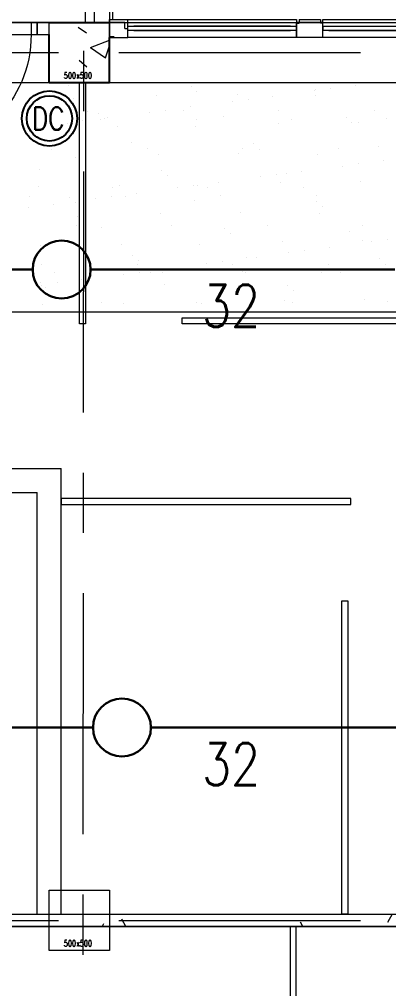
# Model space of a CAD drawing. Header units: millimetres. Extents: x -47219 to 440296, y -79832 to 7189.
# Drawn here: x 13535 to 16594, y -32591 to -24550 of the extents above; entities that cross this region are included whole.
import ezdxf
from ezdxf import colors
from ezdxf.entities.mleader import LeaderData, LeaderLine
from ezdxf.math import Vec2, Vec3

# ---------------------------------------------------------------- set-up
doc = ezdxf.new("R2010")
doc.units = ezdxf.units.MM
doc.linetypes.add('BLK_2 - 3RD STOREY  LOWER ROOF PLAN-archi clean_25 SEPT 2024$0$IDA - Grid Line', pattern=[3500, 2000, -500, 500, -500])
for name, color, linetype in [('ANNOTATION', 7, 'Continuous'), ('M-_FIRESPRK_T-', 7, 'Continuous'), ('M-FIRE----_E-', 12, 'Continuous')]:
    doc.layers.add(name, color=color, linetype=linetype)
for name, color, linetype, lineweight in [('BLK_2 - 3RD STOREY  LOWER ROOF PLAN-archi clean_25 SEPT 2024$0$1599_DB_A_BLK2_HQ_R21-3RD STOREY 230517$0$A-_DOOR----_E', 8, 'Continuous', 9), ('BLK_2 - 3RD STOREY  LOWER ROOF PLAN-archi clean_25 SEPT 2024$0$1599_DB_A_BLK2_HQ_R21-3RD STOREY 230517$0$A-_WALL----_H-1', 8, 'Continuous', 9), ('BLK_2 - 3RD STOREY  LOWER ROOF PLAN-archi clean_25 SEPT 2024$0$1599_DB_A_BLK2_HQ_R21-3RD STOREY 230517$0$A-_WALL----_H-2', 8, 'Continuous', 9), ('BLK_2 - 3RD STOREY  LOWER ROOF PLAN-archi clean_25 SEPT 2024$0$1599_DB_A_BLK2_HQ_R21-3RD STOREY 230517$0$A-_WIND----_E', 8, 'Continuous', 9), ('BLK_2 - 3RD STOREY  LOWER ROOF PLAN-archi clean_25 SEPT 2024$0$1599_DB_A_BLK2_HQ_R21-3RD STOREY 230517$0$S-_COLN----_E', 8, 'Continuous', 9), ('BLK_2 - 3RD STOREY  LOWER ROOF PLAN-archi clean_25 SEPT 2024$0$A-_FLOR----_E', 8, 'Continuous', 9), ('BLK_2 - 3RD STOREY  LOWER ROOF PLAN-archi clean_25 SEPT 2024$0$A-_WALL----_E', 8, 'Continuous', 9), ('BLK_2 - 3RD STOREY  LOWER ROOF PLAN-archi clean_25 SEPT 2024$0$A-_WALL----_E-1', 8, 'Continuous', 18), ('BLK_2 - 3RD STOREY  LOWER ROOF PLAN-archi clean_25 SEPT 2024$0$A-_WALL----_H-1', 8, 'Continuous', 9), ('BLK_2 - 3RD STOREY  LOWER ROOF PLAN-archi clean_25 SEPT 2024$0$A-_WALL----_H-2', 8, 'Continuous', 9), ('BLK_2 - 3RD STOREY  LOWER ROOF PLAN-archi clean_25 SEPT 2024$0$A-_WALLPRTN_E', 8, 'Continuous', 9), ('BLK_2 - 3RD STOREY  LOWER ROOF PLAN-archi clean_25 SEPT 2024$0$A-_WALLPRTN_E-1', 8, 'Continuous', 18), ('BLK_2 - 3RD STOREY  LOWER ROOF PLAN-archi clean_25 SEPT 2024$0$A-_WIND----_E', 8, 'Continuous', 9), ('BLK_2 - 3RD STOREY  LOWER ROOF PLAN-archi clean_25 SEPT 2024$0$S-_ANOTGRID_E-1', 8, 'BLK_2 - 3RD STOREY  LOWER ROOF PLAN-archi clean_25 SEPT 2024$0$IDA - Grid Line', 9), ('BLK_2 - 3RD STOREY  LOWER ROOF PLAN-archi clean_25 SEPT 2024$0$S-_COLN----_E', 8, 'Continuous', 9), ('BLK_2 - 3RD STOREY  LOWER ROOF PLAN-archi clean_25 SEPT 2024$0$S-_COLN----_E-1', 8, 'Continuous', 9), ('BLK_2 - 3RD STOREY  LOWER ROOF PLAN-archi clean_25 SEPT 2024$0$S-_COLN----_E-2', 8, 'Continuous', 25), ('M-_SPRKPIEX_E-', 1, 'Continuous', 30), ('NW_BEAM AND COLUMN', 134, 'Continuous', 5), ('S-_LINE----_N-', 140, 'Continuous', 18), ('S-TEXT', 140, 'Continuous', 18)]:
    doc.layers.add(name, color=color, linetype=linetype, lineweight=lineweight)
doc.styles.add('RomanS_3', font='romans__.ttf', dxfattribs={"width": 0.8, "height": 50})
doc.styles.add('Simplex', font='SIMPLEX.shx', dxfattribs={"width": 0.8, "height": 2.5})
doc.styles.get("Standard").update_dxf_attribs({"font": 'arial.ttf'})
doc.styles.add('TW_Romans', font='romans.shx', dxfattribs={"width": 0.8})
pattern_1 = [(0, (-131307.08, -42727.71), (1016, 254), [83.82, -678.18, 83.82, -678.18, -4064]), (0, (-131307.08, -42727.71), (1016, 254), [-1524, 83.82, -1440.18, 83.82, -678.18, -1778]), (0, (-131307.08, -42727.71), (1016, 254), [-3810, 83.82, -424.18, 83.82, -1186.18]), (120, (-130926.08, -42600.71), (-727.9705, 752.8818), [83.82, -678.18, 83.82, -678.18, -4064]), (120, (-130926.08, -42600.71), (-727.9705, 752.8818), [-1524, 83.82, -1440.18, 83.82, -678.18, -1778]), (120, (-130926.08, -42600.71), (-727.9705, 752.8818), [-3810, 83.82, -424.18, 83.82, -1186.18]), (240, (-130799.08, -42092.71), (-288.0295, -1006.8818), [83.82, -678.18, 83.82, -678.18, -4064]), (240, (-130799.08, -42092.71), (-288.0295, -1006.8818), [-1524, 83.82, -1440.18, 83.82, -678.18, -1778]), (240, (-130799.08, -42092.71), (-288.0295, -1006.8818), [-3810, 83.82, -424.18, 83.82, -1186.18])]
pattern_2 = [(0, (6e-10, -6e-11), (1016, 254), [83.82, -678.18, 83.82, -678.18, -4064]), (0, (6e-10, -6e-11), (1016, 254), [-1524, 83.82, -1440.18, 83.82, -678.18, -1778]), (0, (6e-10, -6e-11), (1016, 254), [-3810, 83.82, -424.18, 83.82, -1186.18]), (120, (381, 127), (-727.97045, 752.8818), [83.82, -678.18, 83.82, -678.18, -4064]), (120, (381, 127), (-727.97045, 752.8818), [-1524, 83.82, -1440.18, 83.82, -678.18, -1778]), (120, (381, 127), (-727.97045, 752.8818), [-3810, 83.82, -424.18, 83.82, -1186.18]), (240, (508, 635), (-288.02955, -1006.8818), [83.82, -678.18, 83.82, -678.18, -4064]), (240, (508, 635), (-288.02955, -1006.8818), [-1524, 83.82, -1440.18, 83.82, -678.18, -1778]), (240, (508, 635), (-288.02955, -1006.8818), [-3810, 83.82, -424.18, 83.82, -1186.18])]

# ---------------------------------------------------------------- blocks, each defined once
blk = doc.blocks.new('Extinguisher')
at = {"layer": 'M-FIRE----_E-'}
for radius in [238, 195.4]:
    blk.add_circle((0, 0), radius, dxfattribs=at)
at = {"color": 7, "style": 'TW_Romans', "width": 0.8}
blk.add_text('DC', height=195, dxfattribs=at).set_placement((-151, -98.4))
blk = doc.blocks.new('3rd Structure')
at = {"layer": 'NW_BEAM AND COLUMN', "color": 8}
for p, q in [((-14350, -28550), (-14350, -26010)), ((-14150, -26010), (-14150, -28550)), ((-20150, -28550), (-8750, -28550)), ((-14650, -28550), (-14150, -28550)), ((-14650, -29050), (-14650, -28550)), ((-14150, -28550), (-14350, -28550)), ((-14150, -28550), (-14150, -29050)), ((-8750, -29050), (-20150, -29050)), ((-8750, -29050), (-20150, -29050)), ((-14150, -29050), (-14650, -29050)), ((-20150, -30950), (-8750, -30950)), ((-14650, -35750), (-14150, -35750)), ((-14650, -36250), (-14650, -35750)), ((-14150, -35750), (-14150, -36250)), ((-14150, -36250), (-14650, -36250))]:
    blk.add_line(p, q, dxfattribs=at)
at = {"layer": 'NW_BEAM AND COLUMN', "color": 8, "linetype": 'Continuous'}
for p, q in [((-14491.1, -29072.7), (-14491.1, -29072.7)), ((-13474.7, -29081.5), (-13474.7, -29081.5)), ((-12443.4, -29103.9), (-12443.4, -29103.9)), ((-12319.4, -29097.9), (-12319.4, -29097.9)), ((-12112.9, -29070.8), (-12112.9, -29070.8)), ((-14445.1, -29184.6), (-14445.1, -29184.6)), ((-13759.1, -29159.9), (-13759.1, -29159.9)), ((-13427.9, -29124.4), (-13427.9, -29124.4)), ((-13094.2, -29151.4), (-13094.2, -29151.4)), ((-13003.1, -29187.9), (-13003.1, -29187.9)), ((-12796.6, -29160.8), (-12796.6, -29160.8)), ((-12451.6, -29115.3), (-12451.6, -29115.3)), ((-12444.5, -29154.6), (-12444.5, -29154.6)), ((-13480.3, -29250.8), (-13480.3, -29250.8)), ((-13135.3, -29205.4), (-13135.3, -29205.4)), ((-14331.9, -29286.2), (-14331.9, -29286.2)), ((-14238.3, -29304.4), (-14238.3, -29304.4)), ((-14191.5, -29347.3), (-14191.5, -29347.3)), ((-14164, -29340.8), (-14164, -29340.8)), ((-13819, -29295.4), (-13819, -29295.4)), ((-13686.8, -29278), (-13686.8, -29278)), ((-13541, -29284.7), (-13541, -29284.7)), ((-13207, -29326.8), (-13207, -29326.8)), ((-12750, -29283.3), (-12750, -29283.3)), ((-12190.6, -29335.6), (-12190.6, -29335.6)), ((-11959, -29281.9), (-11959, -29281.9)), ((-11851.9, -29350.1), (-11851.9, -29350.1)), ((-14847.7, -29430.8), (-14847.7, -29430.8)), ((-14751.4, -29419.7), (-14751.4, -29419.7)), ((-14502.7, -29385.4), (-14502.7, -29385.4)), ((-14370.5, -29368), (-14370.5, -29368)), ((-14224.8, -29354.4), (-14224.8, -29354.4)), ((-14086.5, -29411.2), (-14086.5, -29411.2)), ((-13436.8, -29414.3), (-13436.8, -29414.3)), ((-13433.8, -29353), (-13433.8, -29353)), ((-12750.8, -29389.6), (-12750.8, -29389.6)), ((-12642.8, -29351.5), (-12642.8, -29351.5)), ((-12143.8, -29378.5), (-12143.8, -29378.5)), ((-12085.9, -29381.1), (-12085.9, -29381.1)), ((-13970.5, -29549.8), (-13970.5, -29549.8)), ((-12954.1, -29558.5), (-12954.1, -29558.5)), ((-11922.8, -29581), (-11922.8, -29581)), ((-14630.2, -29601.5), (-14630.2, -29601.5)), ((-13839.2, -29600.1), (-13839.2, -29600.1)), ((-13743.1, -29649.3), (-13743.1, -29649.3)), ((-13078.2, -29640.9), (-13078.2, -29640.9)), ((-13048.2, -29598.6), (-13048.2, -29598.6)), ((-12907.3, -29601.4), (-12907.3, -29601.4)), ((-12428.5, -29644), (-12428.5, -29644)), ((-12257.2, -29597.2), (-12257.2, -29597.2)), ((-14429.1, -29674.1), (-14429.1, -29674.1)), ((-12217.4, -29742.2), (-12217.4, -29742.2)), ((-12085.2, -29724.7), (-12085.2, -29724.7)), ((-11878.7, -29697.6), (-11878.7, -29697.6)), ((-14734.1, -29772.7), (-14734.1, -29772.7)), ((-13717.7, -29781.4), (-13717.7, -29781.4)), ((-13670.9, -29824.3), (-13670.9, -29824.3)), ((-12901.1, -29832.2), (-12901.1, -29832.2)), ((-12768.9, -29814.8), (-12768.9, -29814.8)), ((-12686.3, -29803.9), (-12686.3, -29803.9)), ((-12562.4, -29787.6), (-12562.4, -29787.6)), ((-14735.4, -29909.1), (-14735.4, -29909.1)), ((-14070.5, -29900.6), (-14070.5, -29900.6)), ((-13452.6, -29904.8), (-13452.6, -29904.8)), ((-13420.8, -29903.7), (-13420.8, -29903.7)), ((-13246.1, -29877.6), (-13246.1, -29877.6)), ((-12734.8, -29879), (-12734.8, -29879)), ((-12069.9, -29870.5), (-12069.9, -29870.5)), ((-14810.7, -29991.9), (-14810.7, -29991.9)), ((-14126.8, -29922.2), (-14126.8, -29922.2)), ((-14019.7, -29990.4), (-14019.7, -29990.4)), ((-13929.8, -29967.6), (-13929.8, -29967.6)), ((-13584.8, -29922.2), (-13584.8, -29922.2)), ((-13335.8, -29920.8), (-13335.8, -29920.8)), ((-13228.7, -29989), (-13228.7, -29989)), ((-12544.8, -29919.3), (-12544.8, -29919.3)), ((-12437.7, -29987.6), (-12437.7, -29987.6)), ((-14613.5, -30057.6), (-14613.5, -30057.6)), ((-14481.3, -30004.4), (-14481.3, -30004.4)), ((-14434.4, -30047.3), (-14434.4, -30047.3)), ((-14268.5, -30012.2), (-14268.5, -30012.2)), ((-14136.3, -29994.8), (-14136.3, -29994.8)), ((-13449.9, -30026.8), (-13449.9, -30026.8)), ((-12433.5, -30035.6), (-12433.5, -30035.6)), ((-14820, -30084.8), (-14820, -30084.8)), ((-13727.1, -30138.8), (-13727.1, -30138.8)), ((-13062.2, -30130.3), (-13062.2, -30130.3)), ((-12412.5, -30133.4), (-12412.5, -30133.4)), ((-12386.7, -30078.5), (-12386.7, -30078.5)), ((-14413.1, -30163.5), (-14413.1, -30163.5)), ((-12843.1, -30234.7), (-12843.1, -30234.7)), ((-12052.1, -30233.2), (-12052.1, -30233.2)), ((-14425.1, -30237.5), (-14425.1, -30237.5)), ((-14213.5, -30249.8), (-14213.5, -30249.8)), ((-13634.1, -30236.1), (-13634.1, -30236.1)), ((-13197.1, -30258.5), (-13197.1, -30258.5)), ((-13150.3, -30301.4), (-13150.3, -30301.4)), ((-12165.7, -30280.9), (-12165.7, -30280.9)), ((-14054.5, -30390), (-14054.5, -30390)), ((-13404.8, -30393.1), (-13404.8, -30393.1)), ((-12718.8, -30368.4), (-12718.8, -30368.4)), ((-12053.9, -30359.9), (-12053.9, -30359.9)), ((-11983.2, -30369), (-11983.2, -30369)), ((-11851, -30351.6), (-11851, -30351.6)), ((-14719.4, -30398.5), (-14719.4, -30398.5)), ((-12666.9, -30459), (-12666.9, -30459)), ((-12534.7, -30441.6), (-12534.7, -30441.6)), ((-12328.2, -30414.4), (-12328.2, -30414.4)), ((-13960.6, -30481.4), (-13960.6, -30481.4)), ((-13913.8, -30524.3), (-13913.8, -30524.3)), ((-13350.6, -30549), (-13350.6, -30549)), ((-13218.4, -30531.6), (-13218.4, -30531.6)), ((-13130.7, -30556.8), (-13130.7, -30556.8)), ((-13011.9, -30504.4), (-13011.9, -30504.4)), ((-12929.3, -30503.9), (-12929.3, -30503.9)), ((-12339.7, -30555.4), (-12339.7, -30555.4)), ((-11912.9, -30512.6), (-11912.9, -30512.6)), ((-11866.1, -30555.5), (-11866.1, -30555.5)), ((-14712.7, -30559.7), (-14712.7, -30559.7)), ((-14605.5, -30627.9), (-14605.5, -30627.9)), ((-13921.7, -30558.2), (-13921.7, -30558.2)), ((-13902.1, -30621.6), (-13902.1, -30621.6)), ((-13814.6, -30626.5), (-13814.6, -30626.5)), ((-13711.1, -30628.2), (-13711.1, -30628.2)), ((-13695.6, -30594.4), (-13695.6, -30594.4)), ((-13046.2, -30619.7), (-13046.2, -30619.7)), ((-13023.6, -30625), (-13023.6, -30625)), ((-12396.5, -30622.8), (-12396.5, -30622.8)), ((-12232.6, -30623.6), (-12232.6, -30623.6)), ((-14724.2, -30704.3), (-14724.2, -30704.3)), ((-14585.8, -30711.6), (-14585.8, -30711.6)), ((-14397.1, -30652.9), (-14397.1, -30652.9)), ((-14379.3, -30684.4), (-14379.3, -30684.4)), ((-14034.3, -30639), (-14034.3, -30639)), ((-14718.1, -30729), (-14718.1, -30729)), ((-14677.4, -30747.2), (-14677.4, -30747.2)), ((-13692.9, -30726.8), (-13692.9, -30726.8)), ((-12676.5, -30735.5), (-12676.5, -30735.5)), ((-12629.7, -30778.4), (-12629.7, -30778.4)), ((-14220, -30873.6), (-14220, -30873.6)), ((-13429, -30872.1), (-13429, -30872.1)), ((-12702.8, -30857.8), (-12702.8, -30857.8)), ((-12638, -30870.7), (-12638, -30870.7)), ((-12037.9, -30849.4), (-12037.9, -30849.4)), ((-11847, -30869.3), (-11847, -30869.3)), ((-14703.4, -30887.9), (-14703.4, -30887.9)), ((-14456.4, -30949.7), (-14456.4, -30949.7)), ((-14038.5, -30879.4), (-14038.5, -30879.4)), ((-13388.8, -30882.6), (-13388.8, -30882.6))]:
    blk.add_line(p, q, dxfattribs=at)
at = {"layer": 'S-TEXT', "color": 8, "char_height": 50, "width": 313.287, "attachment_point": 1, "line_spacing_factor": 0.983083, "style": 'RomanS_3'}
for insert in [(-14530, -28965.6), (-14530, -36165.6)]:
    blk.add_mtext('500x500', dxfattribs=dict(at, insert=insert))
blk = doc.blocks.new('fire0101')
at = {"color": 0, "linetype": 'Continuous'}
blk.add_circle((0, 0), 100, dxfattribs=at)
blk = doc.blocks.new('BLK_2 - 3RD STOREY  LOWER ROOF PLAN-archi clean_25 SEPT 2024$0$1599_DB_A_BLK2_HQ_R21-3RD STOREY 230517$0$IDA - F - Single - Swing - 1100L X 2200H - B2-TD01-3240952-LINKVIEW_BLK2_3RD STOREY')
at = {"layer": 'BLK_2 - 3RD STOREY  LOWER ROOF PLAN-archi clean_25 SEPT 2024$0$1599_DB_A_BLK2_HQ_R21-3RD STOREY 230517$0$A-_DOOR----_E'}
for p, q in [((-550, 50), (-500, 50)), ((-500, 50), (-500, -50)), ((500, 50), (550, 50)), ((500, -50), (500, 50)), ((-500, -50), (-550, -50)), ((450, -50), (500, -50)), ((450, -1050), (450, -50)), ((500, -50), (500, -1050)), ((550, -50), (500, -50)), ((500, -1050), (450, -1050))]:
    blk.add_line(p, q, dxfattribs=at)
blk.add_arc((500, -50), 1000, 180, 270, dxfattribs=at)
blk = doc.blocks.new('BLK_2 - 3RD STOREY  LOWER ROOF PLAN-archi clean_25 SEPT 2024$0$1599_DB_A_BLK2_HQ_R21-3RD STOREY 230517$0$IDA - Casement w Top Hung - 2 Panels - 1400L X 1500H - B2-AW02-3436901-LINKVIEW_BLK2_3RD STOREY')
at = {"layer": 'BLK_2 - 3RD STOREY  LOWER ROOF PLAN-archi clean_25 SEPT 2024$0$1599_DB_A_BLK2_HQ_R21-3RD STOREY 230517$0$A-_WIND----_E'}
for p, q in [((-700, 17.5), (700, 17.5)), ((-700, 17.5), (-700, -17.5)), ((700, 17.5), (700, -17.5)), ((700, -17.5), (-700, -17.5))]:
    blk.add_line(p, q, dxfattribs=at)
blk = doc.blocks.new('BLK_2 - 3RD STOREY  LOWER ROOF PLAN-archi clean_25 SEPT 2024$0$1599_DB_A_BLK2_HQ_R21-3RD STOREY 230517$0$IDA - Casement w Top Hung - 2 Panels - 1400L X 1500H - B2-AW02-3436902-LINKVIEW_BLK2_3RD STOREY')
at = {"layer": 'BLK_2 - 3RD STOREY  LOWER ROOF PLAN-archi clean_25 SEPT 2024$0$1599_DB_A_BLK2_HQ_R21-3RD STOREY 230517$0$A-_WIND----_E'}
for p, q in [((-700, 17.5), (700, 17.5)), ((-700, 17.5), (-700, -17.5)), ((700, 17.5), (700, -17.5)), ((700, -17.5), (-700, -17.5))]:
    blk.add_line(p, q, dxfattribs=at)
blk = doc.blocks.new('BLK_2 - 3RD STOREY  LOWER ROOF PLAN-archi clean_25 SEPT 2024$0$IDA - Casement w Top Hung - 2 Panels - 1400L X 1500H - B2-AW02-3436902-BLK 2 3RD STOREY PLAN')
at = {"layer": 'BLK_2 - 3RD STOREY  LOWER ROOF PLAN-archi clean_25 SEPT 2024$0$A-_WIND----_E'}
for p, q in [((-700, 17.5), (700, 17.5)), ((-700, 17.5), (-700, -17.5)), ((-615, 17.5), (-650, 17.5)), ((-650, 17.5), (-25, 17.5)), ((-650, 17.5), (650, 17.5)), ((650, 17.5), (-650, 17.5)), ((-35, 17.5), (-615, 17.5)), ((-615, 17.5), (-60, 17.5)), ((0, 17.5), (-35, 17.5)), ((-24.9, 17.5), (25, 17.5)), ((35, 17.5), (0, 17.5)), ((25, 17.5), (650, 17.5)), ((615, 17.5), (35, 17.5)), ((60, 17.5), (615, 17.5)), ((650, 17.5), (615, 17.5)), ((700, 17.5), (700, -17.5)), ((700, -17.5), (-700, -17.5)), ((-650, -17.5), (-615, -17.5)), ((-25, -17.5), (-650, -17.5)), ((650, -17.5), (-650, -17.5)), ((650, -17.5), (-650, -17.5)), ((-615, -17.5), (-35, -17.5)), ((-60, -17.5), (-615, -17.5)), ((-35, -17.5), (0, -17.5)), ((-24.9, -17.5), (25, -17.5)), ((0, -17.5), (35, -17.5)), ((650, -17.5), (25, -17.5)), ((35, -17.5), (615, -17.5)), ((615, -17.5), (60, -17.5)), ((615, -17.5), (650, -17.5))]:
    blk.add_line(p, q, dxfattribs=at)
blk = doc.blocks.new('BLK_2 - 3RD STOREY  LOWER ROOF PLAN-archi clean_25 SEPT 2024$0$IDA - Casement w Top Hung - 2 Panels - 1400L X 1500H - B2-AW02-3436901-BLK 2 3RD STOREY PLAN')
at = {"layer": 'BLK_2 - 3RD STOREY  LOWER ROOF PLAN-archi clean_25 SEPT 2024$0$A-_WIND----_E'}
for p, q in [((-700, 17.5), (700, 17.5)), ((-700, 17.5), (-700, -17.5)), ((-650, 17.5), (-615, 17.5)), ((-650, 17.5), (-25, 17.5)), ((-650, 17.5), (650, 17.5)), ((-650, 17.5), (650, 17.5)), ((-615, 17.5), (-35, 17.5)), ((-615, 17.5), (-60, 17.5)), ((-35, 17.5), (0, 17.5)), ((25, 17.5), (-24.9, 17.5)), ((0, 17.5), (35, 17.5)), ((25, 17.5), (650, 17.5)), ((35, 17.5), (615, 17.5)), ((60, 17.5), (615, 17.5)), ((615, 17.5), (650, 17.5)), ((700, 17.5), (700, -17.5)), ((700, -17.5), (-700, -17.5)), ((-615, -17.5), (-650, -17.5)), ((-25, -17.5), (-650, -17.5)), ((650, -17.5), (-650, -17.5)), ((-650, -17.5), (650, -17.5)), ((-35, -17.5), (-615, -17.5)), ((-60, -17.5), (-615, -17.5)), ((0, -17.5), (-35, -17.5)), ((25, -17.5), (-24.9, -17.5)), ((35, -17.5), (0, -17.5)), ((650, -17.5), (25, -17.5)), ((615, -17.5), (35, -17.5)), ((615, -17.5), (60, -17.5)), ((650, -17.5), (615, -17.5))]:
    blk.add_line(p, q, dxfattribs=at)
blk = doc.blocks.new('BLK_2 - 3RD STOREY  LOWER ROOF PLAN-archi clean_25 SEPT 2024$0$sdfsdf')
at = {"layer": 'BLK_2 - 3RD STOREY  LOWER ROOF PLAN-archi clean_25 SEPT 2024$0$1599_DB_A_BLK2_HQ_R21-3RD STOREY 230517$0$S-_COLN----_E'}
h = blk.add_hatch(dxfattribs=at)
h.set_pattern_fill('FP_1', color=256, style=0, pattern_type=2)
h.set_pattern_definition([(50, (-131307.1, -42727.7), (1821.84, -159.39), [190.5, -2095.5]), (355, (-131307, -42727.7), (-352.43, 1910.57), [152.4, -1676.4]), (100.451, (-131155.3, -42741), (1469.43, 1751.17), [161.9, -1780.9]), (46.184, (-131307, -42219.7), (2710.79, -420.43), [285.75, -3143.25]), (96.636, (-131081.2, -42254.7), (2374.03, 2474.28), [242.85, -2671.35]), (351.184, (-131307, -42219.7), (2374.05, 2474.25), [228.6, -2514.6]), (21, (-131053.1, -42346.7), (1516.14, -1022.65), [190.5, -2095.5]), (326, (-131053, -42346.7), (618.02, 1841.88), [152.4, -1676.4]), (71.451, (-130926.7, -42432), (2134.17, 819.21), [161.9, -1780.9]), (37.5, (-131307.1, -42727.7), (30.886, 845.55), [83.82, -1572.26, 83.82, -1617.98, -1682.75]), (37.5, (-131307.1, -42727.7), (30.886, 845.55), [-3357.88, 83.82, -1598.93]), (7.5, (-131307.1, -42727.7), (668.197, 1001.806), [83.82, -886.46, 83.82, -1534.16, -641.35]), (7.5, (-131307.1, -42727.7), (668.197, 1001.806), [-2588.26, 83.82, -557.53]), (327.5, (-131873.5, -42727.7), (1355.91, -57.29), [83.82, -551.18, 83.82, -1897.38, -2628.9]), (327.5, (-131873.5, -42727.7), (1355.91, -57.29), [-2616.2, 83.82, -2545.08]), (317.5, (-132127.5, -42727.7), (1481.293, 254.266), [83.82, -741.68, 83.82, -1231.9, -1866.9]), (317.5, (-132127.5, -42727.7), (1481.293, 254.266), [-2141.22, 83.82, -1783.08])])
h.paths.add_polyline_path([(-117536.4, -67802.4), (-117036.4, -67802.4), (-117036.4, -67302.4), (-117536.4, -67302.4), (-117536.4, -67413.5)], flags=0)
h = blk.add_hatch(dxfattribs=at)
h.set_pattern_fill('FP_2', color=256, style=0, pattern_type=2)
h.set_pattern_definition([(0, (-131307.08, -42727.71), (1016, 254), [83.82, -678.18, 83.82, -678.18, -4064]), (0, (-131307.08, -42727.71), (1016, 254), [-1524, 83.82, -1440.18, 83.82, -678.18, -1778]), (0, (-131307.08, -42727.71), (1016, 254), [-3810, 83.82, -424.18, 83.82, -1186.18]), (120, (-130926.08, -42600.71), (-727.9705, 752.8818), [83.82, -678.18, 83.82, -678.18, -4064]), (120, (-130926.08, -42600.71), (-727.9705, 752.8818), [-1524, 83.82, -1440.18, 83.82, -678.18, -1778]), (120, (-130926.08, -42600.71), (-727.9705, 752.8818), [-3810, 83.82, -424.18, 83.82, -1186.18]), (240, (-130799.08, -42092.71), (-288.0295, -1006.8818), [83.82, -678.18, 83.82, -678.18, -4064]), (240, (-130799.08, -42092.71), (-288.0295, -1006.8818), [-1524, 83.82, -1440.18, 83.82, -678.18, -1778]), (240, (-130799.08, -42092.71), (-288.0295, -1006.8818), [-3810, 83.82, -424.18, 83.82, -1186.18])])
h.paths.add_polyline_path([(-115486.4, -67427.4), (-115269.7, -67427.4), (-115269.7, -67307.4), (-115289.7, -67307.4), (-115289.7, -67302.4), (-115466.4, -67302.4), (-115466.4, -67307.4), (-115486.4, -67307.4), (-115486.4, -67413.5)], flags=0)
h = blk.add_hatch(dxfattribs=at)
h.set_pattern_fill('FP_2', color=256, style=0, pattern_type=2)
h.set_pattern_definition([(0, (-131307.08, -35477.71), (1016, 254), [83.82, -678.18, 83.82, -678.18, -4064]), (0, (-131307.08, -35477.71), (1016, 254), [-1524, 83.82, -1440.18, 83.82, -678.18, -1778]), (0, (-131307.08, -35477.71), (1016, 254), [-3810, 83.82, -424.18, 83.82, -1186.18]), (120, (-130926.08, -35350.71), (-727.9705, 752.8818), [83.82, -678.18, 83.82, -678.18, -4064]), (120, (-130926.08, -35350.71), (-727.9705, 752.8818), [-1524, 83.82, -1440.18, 83.82, -678.18, -1778]), (120, (-130926.08, -35350.71), (-727.9705, 752.8818), [-3810, 83.82, -424.18, 83.82, -1186.18]), (240, (-130799.08, -34842.71), (-288.0295, -1006.8818), [83.82, -678.18, 83.82, -678.18, -4064]), (240, (-130799.08, -34842.71), (-288.0295, -1006.8818), [-1524, 83.82, -1440.18, 83.82, -678.18, -1778]), (240, (-130799.08, -34842.71), (-288.0295, -1006.8818), [-3810, 83.82, -424.18, 83.82, -1186.18])])
h.paths.add_polyline_path([(-124236.4, -74802.4), (-110636.4, -74802.4), (-110636.4, -74702.4), (-124236.4, -74702.4)], flags=0)
at = {"layer": 'BLK_2 - 3RD STOREY  LOWER ROOF PLAN-archi clean_25 SEPT 2024$0$A-_WALL----_H-1'}
h = blk.add_hatch(dxfattribs=at)
h.set_pattern_fill('FP_2', color=256, style=0, pattern_type=2)
h.set_pattern_definition(pattern_2)
h.paths.add_polyline_path([(-112036.4, -67427.4), (-112036.4, -67307.4), (-112056.4, -67307.4), (-112056.4, -67302.4), (-112233, -67302.4), (-112233, -67307.4), (-112253, -67307.4), (-112253, -67427.4)])
h.paths.add_polyline_path([(-113653, -67427.4), (-113653, -67307.4), (-113673, -67307.4), (-113673, -67302.4), (-113849.7, -67302.4), (-113849.7, -67307.4), (-113869.7, -67307.4), (-113869.7, -67427.4)])
h.paths.add_polyline_path([(-115269.7, -67427.4), (-115269.7, -67307.4), (-115289.7, -67307.4), (-115289.7, -67302.4), (-115466.4, -67302.4), (-115466.4, -67307.4), (-115486.4, -67307.4), (-115486.4, -67427.4)])
h.paths.add_polyline_path([(-116886.4, -67427.4), (-116886.4, -67352.4), (-116911.4, -67352.4), (-116911.4, -67302.4), (-117036.4, -67302.4), (-117036.4, -67427.4)])
at = {"layer": 'BLK_2 - 3RD STOREY  LOWER ROOF PLAN-archi clean_25 SEPT 2024$0$A-_WALL----_H-2'}
h = blk.add_hatch(dxfattribs=at)
h.set_pattern_fill('FP_2', color=256, style=0, pattern_type=2)
h.set_pattern_definition(pattern_2)
h.paths.add_polyline_path([(-117536.4, -67402.4), (-117536.4, -67302.4), (-124236.4, -67302.4), (-124236.4, -67402.4), (-118416.3, -67402.4)])
at = {"layer": 'BLK_2 - 3RD STOREY  LOWER ROOF PLAN-archi clean_25 SEPT 2024$0$S-_COLN----_E-1'}
h = blk.add_hatch(dxfattribs=at)
h.set_pattern_fill('FP_1', color=256, style=0, pattern_type=2)
h.set_pattern_definition([(50, (6e-10, -6e-11), (1821.841, -159.39), [190.5, -2095.5]), (355, (6e-10, -6e-11), (-352.428, 1910.567), [152.4, -1676.4]), (100.451, (151.8, -13.3), (1469.426, 1751.166), [161.9, -1780.9]), (46.184, (6e-10, 508), (2710.79, -420.428), [285.75, -3143.25]), (96.636, (226, 473), (2374.026, 2474.276), [242.85, -2671.35]), (351.184, (6e-10, 508), (2374.05, 2474.25), [228.6, -2514.6]), (21, (254, 381), (1516.143, -1022.652), [190.5, -2095.5]), (326, (254, 381), (618.02, 1841.88), [152.4, -1676.4]), (71.451, (380.3, 295.8), (2134.171, 819.212), [161.9, -1780.9]), (37.5, (6e-10, -6e-11), (30.886, 845.5504), [83.82, -1572.26, 83.82, -1617.98, -1682.75]), (37.5, (6e-10, -6e-11), (30.886, 845.5504), [-3357.88, 83.82, -1598.93]), (7.5, (6e-10, -6e-11), (668.1966, 1001.806), [83.82, -886.46, 83.82, -1534.16, -641.35]), (7.5, (6e-10, -6e-11), (668.1966, 1001.806), [-2588.26, 83.82, -557.53]), (327.5, (-566.4, -6e-11), (1355.9093, -57.2896), [83.82, -551.18, 83.82, -1897.38, -2628.9]), (327.5, (-566.4, -6e-11), (1355.9093, -57.2896), [-2616.2, 83.82, -2545.08]), (317.5, (-820.4, -6e-11), (1481.293, 254.266), [83.82, -741.68, 83.82, -1231.9, -1866.9]), (317.5, (-820.4, -6e-11), (1481.293, 254.266), [-2141.22, 83.82, -1783.08])])
h.paths.add_polyline_path([(-117536.4, -67802.4), (-117036.4, -67802.4), (-117036.4, -67302.4), (-117536.4, -67302.4), (-117536.4, -67402.4)])
at = {"layer": 'BLK_2 - 3RD STOREY  LOWER ROOF PLAN-archi clean_25 SEPT 2024$0$1599_DB_A_BLK2_HQ_R21-3RD STOREY 230517$0$S-_COLN----_E'}
for p, q in [((-117536.4, -67302.4), (-117636.4, -67302.4)), ((-117536.4, -67402.4), (-117536.4, -67302.4)), ((-117536.4, -67302.4), (-117036.4, -67302.4)), ((-117536.4, -67402.4), (-117536.4, -67302.4)), ((-117036.4, -67277.4), (-116886.4, -67277.4)), ((-117036.4, -67302.4), (-117036.4, -67277.4)), ((-117036.4, -67302.4), (-117036.4, -67427.4)), ((-116911.4, -67302.4), (-117036.4, -67302.4)), ((-117036.4, -67427.4), (-117036.4, -67302.4)), ((-116911.4, -67352.4), (-116911.4, -67302.4)), ((-116886.4, -67277.4), (-115486.4, -67277.4)), ((-116886.4, -67334.6), (-116886.4, -67277.4)), ((-115486.4, -67277.4), (-115486.4, -67307.4)), ((-115466.4, -67302.4), (-115486.4, -67302.4)), ((-115466.4, -67277.4), (-115466.4, -67307.4)), ((-115466.4, -67277.4), (-115289.7, -67277.4)), ((-115289.7, -67302.4), (-115466.4, -67302.4)), ((-115289.7, -67277.4), (-115289.7, -67307.4)), ((-115269.7, -67302.4), (-115289.7, -67302.4)), ((-115269.7, -67277.4), (-113869.7, -67277.4)), ((-115269.7, -67307.4), (-115269.7, -67277.4)), ((-116911.4, -67352.4), (-116886.4, -67352.4)), ((-116886.4, -67427.4), (-116886.4, -67369.6)), ((-115486.4, -67307.4), (-115466.4, -67307.4)), ((-115486.4, -67334.6), (-115486.4, -67307.4)), ((-115486.4, -67427.4), (-115486.4, -67369.6)), ((-115269.7, -67307.4), (-115289.7, -67307.4)), ((-115269.7, -67334.6), (-115269.7, -67307.4)), ((-115269.7, -67427.4), (-115269.7, -67369.6)), ((-117636.4, -67402.4), (-117536.4, -67402.4)), ((-117536.4, -67802.4), (-117536.4, -67402.4)), ((-117036.4, -67427.4), (-116886.4, -67427.4)), ((-117036.4, -67802.4), (-117036.4, -67427.4)), ((-115486.4, -67427.4), (-116886.4, -67427.4)), ((-115269.7, -67427.4), (-115486.4, -67427.4)), ((-113869.7, -67427.4), (-115269.7, -67427.4)), ((-117036.4, -67802.4), (-117536.4, -67802.4)), ((-121236.4, -71002.4), (-117436.4, -71002.4)), ((-117436.4, -74702.4), (-117436.4, -71002.4)), ((-121036.4, -71202.4), (-117636.4, -71202.4)), ((-117636.4, -74702.4), (-117636.4, -71202.4)), ((-124236.4, -74702.4), (-110636.4, -74702.4)), ((-124236.4, -74702.4), (-110636.4, -74702.4))]:
    blk.add_line(p, q, dxfattribs=at)
for points in [[(-117636.4, -67402.4), (-117636.4, -67302.4), (-117636.4, -67402.4), (-117636.4, -67302.4), (-117636.4, -67402.4), (-117636.4, -67302.4)], [(-110636.4, -74802.4), (-124236.4, -74802.4), (-110636.4, -74802.4), (-124236.4, -74802.4), (-110636.4, -74802.4), (-124236.4, -74802.4)]]:
    blk.add_lwpolyline(points, dxfattribs=at)
for points in [[(-117236.4, -67802.4), (-117236.4, -69802.4), (-117286.4, -69802.4), (-117286.4, -67802.4), (-117236.4, -67802.4), (-117236.4, -69802.4), (-117286.4, -69802.4), (-117286.4, -67802.4), (-117236.4, -67802.4), (-117236.4, -69802.4), (-117286.4, -69802.4), (-117286.4, -67802.4)], [(-113836.4, -69802.4), (-116436.4, -69802.4), (-116436.4, -69752.4), (-113836.4, -69752.4)], [(-117436.4, -71302.4), (-115036.4, -71302.4), (-115036.4, -71252.4), (-117436.4, -71252.4), (-117436.4, -71302.4), (-115036.4, -71302.4), (-115036.4, -71252.4), (-117436.4, -71252.4), (-117436.4, -71302.4), (-115036.4, -71302.4), (-115036.4, -71252.4), (-117436.4, -71252.4)], [(-115111.4, -74702.4), (-115111.4, -72102.4), (-115061.4, -72102.4), (-115061.4, -74702.4), (-115111.4, -74702.4), (-115111.4, -72102.4), (-115061.4, -72102.4), (-115061.4, -74702.4), (-115111.4, -74702.4), (-115111.4, -72102.4), (-115061.4, -72102.4), (-115061.4, -74702.4)], [(-115541.1, -77177.6), (-115491.1, -77177.6), (-115491.1, -74802.4), (-115541.1, -74802.4), (-115541.1, -77127.4), (-115541.1, -77127.4), (-115541.1, -77177.6), (-115491.1, -77177.6), (-115491.1, -74802.4), (-115541.1, -74802.4), (-115541.1, -77127.4), (-115541.1, -77127.4), (-115541.1, -77177.6), (-115491.1, -77177.6), (-115491.1, -74802.4), (-115541.1, -74802.4), (-115541.1, -77127.4), (-115541.1, -77127.4)]]:
    blk.add_lwpolyline(points, close=True, dxfattribs=at)
at = {"layer": 'BLK_2 - 3RD STOREY  LOWER ROOF PLAN-archi clean_25 SEPT 2024$0$A-_FLOR----_E'}
for p, q in [((-117036.4, -67302.4), (-117036.4, -67277.4)), ((-117036.4, -67302.4), (-117036.4, -67277.4)), ((-116911.4, -67302.4), (-117036.4, -67302.4)), ((-115466.4, -67302.4), (-115486.4, -67302.4)), ((-115289.7, -67302.4), (-115466.4, -67302.4)), ((-115269.7, -67302.4), (-115289.7, -67302.4))]:
    blk.add_line(p, q, dxfattribs=at)
at = {"layer": 'BLK_2 - 3RD STOREY  LOWER ROOF PLAN-archi clean_25 SEPT 2024$0$A-_WALL----_E'}
for p, q in [((-117036.4, -67302.4), (-117161.4, -67302.4)), ((-117036.4, -67302.4), (-117036.4, -67277.4)), ((-117036.4, -67277.4), (-117011.4, -67277.4)), ((-116911.4, -67302.4), (-117036.4, -67302.4)), ((-117036.4, -67302.4), (-117036.4, -67352.4)), ((-116911.4, -67352.4), (-116911.4, -67302.4)), ((-116886.4, -67427.4), (-116886.4, -67277.4)), ((-116886.4, -67277.4), (-115486.4, -67277.4)), ((-115486.4, -67277.4), (-115486.4, -67307.4)), ((-115289.7, -67302.4), (-115466.4, -67302.4)), ((-115269.7, -67307.4), (-115269.7, -67277.4)), ((-115269.7, -67277.4), (-113869.7, -67277.4)), ((-117036.4, -67352.4), (-117036.4, -67427.4)), ((-116911.4, -67352.4), (-116886.4, -67352.4)), ((-115486.4, -67307.4), (-115486.4, -67427.4)), ((-115269.7, -67427.4), (-115269.7, -67307.4)), ((-115486.4, -67427.4), (-116886.4, -67427.4)), ((-113869.7, -67427.4), (-115269.7, -67427.4))]:
    blk.add_line(p, q, dxfattribs=at)
at = {"layer": 'BLK_2 - 3RD STOREY  LOWER ROOF PLAN-archi clean_25 SEPT 2024$0$A-_WALL----_E-1'}
for p, q in [((-117036.4, -67302.4), (-117036.4, -67277.4)), ((-117036.4, -67277.4), (-116886.4, -67277.4)), ((-116886.4, -67427.4), (-116886.4, -67277.4)), ((-115466.4, -67277.4), (-115289.7, -67277.4)), ((-115466.4, -67277.4), (-115466.4, -67307.4)), ((-115289.7, -67277.4), (-115289.7, -67307.4)), ((-115486.4, -67427.4), (-115486.4, -67307.4)), ((-115486.4, -67307.4), (-115466.4, -67307.4)), ((-115269.7, -67307.4), (-115289.7, -67307.4)), ((-115269.7, -67427.4), (-115269.7, -67307.4)), ((-117036.4, -67427.4), (-116886.4, -67427.4)), ((-115269.7, -67427.4), (-115486.4, -67427.4))]:
    blk.add_line(p, q, dxfattribs=at)
at = {"layer": 'BLK_2 - 3RD STOREY  LOWER ROOF PLAN-archi clean_25 SEPT 2024$0$A-_WALLPRTN_E'}
blk.add_line((-117536.4, -67402.4), (-117536.4, -67302.4), dxfattribs=at)
at = {"layer": 'BLK_2 - 3RD STOREY  LOWER ROOF PLAN-archi clean_25 SEPT 2024$0$A-_WALLPRTN_E-1'}
for p, q in [((-117536.4, -67302.4), (-124236.4, -67302.4)), ((-124236.4, -67402.4), (-117536.4, -67402.4))]:
    blk.add_line(p, q, dxfattribs=at)
at = {"layer": 'BLK_2 - 3RD STOREY  LOWER ROOF PLAN-archi clean_25 SEPT 2024$0$S-_COLN----_E'}
for p, q in [((-117536.4, -67402.4), (-117536.4, -67302.4)), ((-117036.4, -67427.4), (-117036.4, -67302.4))]:
    blk.add_line(p, q, dxfattribs=at)
at = {"layer": 'BLK_2 - 3RD STOREY  LOWER ROOF PLAN-archi clean_25 SEPT 2024$0$S-_COLN----_E-2'}
for p, q in [((-117536.4, -67302.4), (-117036.4, -67302.4)), ((-117536.4, -67802.4), (-117536.4, -67402.4)), ((-117036.4, -67802.4), (-117036.4, -67427.4)), ((-117036.4, -67802.4), (-117536.4, -67802.4))]:
    blk.add_line(p, q, dxfattribs=at)
at = {"layer": 'BLK_2 - 3RD STOREY  LOWER ROOF PLAN-archi clean_25 SEPT 2024$0$1599_DB_A_BLK2_HQ_R21-3RD STOREY 230517$0$S-_COLN----_E', "xscale": -1}
blk.add_blockref('BLK_2 - 3RD STOREY  LOWER ROOF PLAN-archi clean_25 SEPT 2024$0$1599_DB_A_BLK2_HQ_R21-3RD STOREY 230517$0$IDA - F - Single - Swing - 1100L X 2200H - B2-TD01-3240952-LINKVIEW_BLK2_3RD STOREY', (-118186.4, -67352.4), dxfattribs=at)
at = {"layer": 'BLK_2 - 3RD STOREY  LOWER ROOF PLAN-archi clean_25 SEPT 2024$0$1599_DB_A_BLK2_HQ_R21-3RD STOREY 230517$0$S-_COLN----_E', "rotation": 180}
blk.add_blockref('BLK_2 - 3RD STOREY  LOWER ROOF PLAN-archi clean_25 SEPT 2024$0$1599_DB_A_BLK2_HQ_R21-3RD STOREY 230517$0$IDA - Casement w Top Hung - 2 Panels - 1400L X 1500H - B2-AW02-3436902-LINKVIEW_BLK2_3RD STOREY', (-116186.4, -67352.1), dxfattribs=at)
at = {"layer": 'BLK_2 - 3RD STOREY  LOWER ROOF PLAN-archi clean_25 SEPT 2024$0$1599_DB_A_BLK2_HQ_R21-3RD STOREY 230517$0$S-_COLN----_E'}
blk.add_blockref('BLK_2 - 3RD STOREY  LOWER ROOF PLAN-archi clean_25 SEPT 2024$0$1599_DB_A_BLK2_HQ_R21-3RD STOREY 230517$0$IDA - Casement w Top Hung - 2 Panels - 1400L X 1500H - B2-AW02-3436901-LINKVIEW_BLK2_3RD STOREY', (-114569.7, -67352.1), dxfattribs=at)
at = {"layer": 'BLK_2 - 3RD STOREY  LOWER ROOF PLAN-archi clean_25 SEPT 2024$0$A-_WIND----_E', "rotation": 180}
blk.add_blockref('BLK_2 - 3RD STOREY  LOWER ROOF PLAN-archi clean_25 SEPT 2024$0$IDA - Casement w Top Hung - 2 Panels - 1400L X 1500H - B2-AW02-3436902-BLK 2 3RD STOREY PLAN', (-116186.4, -67352.1), dxfattribs=at)
at = {"layer": 'BLK_2 - 3RD STOREY  LOWER ROOF PLAN-archi clean_25 SEPT 2024$0$A-_WIND----_E'}
blk.add_blockref('BLK_2 - 3RD STOREY  LOWER ROOF PLAN-archi clean_25 SEPT 2024$0$IDA - Casement w Top Hung - 2 Panels - 1400L X 1500H - B2-AW02-3436901-BLK 2 3RD STOREY PLAN', (-114569.7, -67352.1), dxfattribs=at)
blk = doc.blocks.new('BLK_2 - 3RD STOREY  LOWER ROOF PLAN-archi clean_25 SEPT 2024')
at = {"layer": 'BLK_2 - 3RD STOREY  LOWER ROOF PLAN-archi clean_25 SEPT 2024$0$1599_DB_A_BLK2_HQ_R21-3RD STOREY 230517$0$A-_WALL----_H-1'}
h = blk.add_hatch(dxfattribs=at)
h.set_pattern_fill('FP_2', color=256, style=0, pattern_type=2)
h.set_pattern_definition(pattern_1)
h.paths.add_polyline_path([(-116886.4, -67427.4), (-116886.4, -67352.4), (-116911.4, -67352.4), (-116911.4, -67302.4), (-117036.4, -67302.4), (-117036.4, -67427.4)], flags=0)
at = {"layer": 'BLK_2 - 3RD STOREY  LOWER ROOF PLAN-archi clean_25 SEPT 2024$0$1599_DB_A_BLK2_HQ_R21-3RD STOREY 230517$0$A-_WALL----_H-2'}
h = blk.add_hatch(dxfattribs=at)
h.set_pattern_fill('FP_2', color=256, style=0, pattern_type=2)
h.set_pattern_definition(pattern_1)
h.paths.add_polyline_path([(-117636.4, -67302.4), (-117636.4, -67402.4), (-117536.4, -67402.4), (-117536.4, -67302.4)], flags=0)
at = {"layer": 'BLK_2 - 3RD STOREY  LOWER ROOF PLAN-archi clean_25 SEPT 2024$0$A-_WALL----_E'}
h = blk.add_hatch(dxfattribs=at)
h.set_pattern_fill('FP_2', color=256, style=0, pattern_type=2)
h.set_pattern_definition([(0, (-131307.08, -35477.71), (1016, 254), [83.82, -678.18, 83.82, -678.18, -4064]), (0, (-131307.08, -35477.71), (1016, 254), [-1524, 83.82, -1440.18, 83.82, -678.18, -1778]), (0, (-131307.08, -35477.71), (1016, 254), [-3810, 83.82, -424.18, 83.82, -1186.18]), (120, (-130926.08, -35350.71), (-727.9705, 752.8818), [83.82, -678.18, 83.82, -678.18, -4064]), (120, (-130926.08, -35350.71), (-727.9705, 752.8818), [-1524, 83.82, -1440.18, 83.82, -678.18, -1778]), (120, (-130926.08, -35350.71), (-727.9705, 752.8818), [-3810, 83.82, -424.18, 83.82, -1186.18]), (240, (-130799.08, -34842.71), (-288.0295, -1006.8818), [83.82, -678.18, 83.82, -678.18, -4064]), (240, (-130799.08, -34842.71), (-288.0295, -1006.8818), [-1524, 83.82, -1440.18, 83.82, -678.18, -1778]), (240, (-130799.08, -34842.71), (-288.0295, -1006.8818), [-3810, 83.82, -424.18, 83.82, -1186.18])])
h.paths.add_polyline_path([(-124236.4, -74802.4), (-110636.4, -74802.4), (-110636.4, -74702.4), (-124236.4, -74702.4)], flags=0)
for p, q in [((-117161.4, -67302.4), (-117161.4, -64762.4)), ((-117161.4, -67302.4), (-117161.4, -64762.4)), ((-117011.4, -64762.4), (-117011.4, -67277.4))]:
    blk.add_line(p, q, dxfattribs=at)
blk.add_lwpolyline([(-110636.4, -74802.4), (-124236.4, -74802.4)], dxfattribs=at)
at = {"layer": 'BLK_2 - 3RD STOREY  LOWER ROOF PLAN-archi clean_25 SEPT 2024$0$S-_ANOTGRID_E-1'}
for p, q in [((-117234.4, -37038.2), (-117286.4, -122559.3)), ((-141458.5, -67552.4), (-96554.5, -67552.4)), ((-141458.5, -74752.4), (-96554.5, -74752.4))]:
    blk.add_line(p, q, dxfattribs=at)
at = {"layer": 'BLK_2 - 3RD STOREY  LOWER ROOF PLAN-archi clean_25 SEPT 2024$0$A-_WALL----_E'}
blk.add_blockref('BLK_2 - 3RD STOREY  LOWER ROOF PLAN-archi clean_25 SEPT 2024$0$sdfsdf', (0, 0), dxfattribs=at)

msp = doc.modelspace()

# ---------------------------------------------------------------- linework, layer by layer
at = {"layer": 'M-_SPRKPIEX_E-'}
for p, q in [((11124.7, -26624.9), (13644.7, -26624.9)), ((14124.7, -26624.9), (16644.7, -26624.9)), ((14144.7, -30424.9), (12222.1, -30424.9)), ((17144.7, -30424.9), (14624.7, -30424.9))]:
    msp.add_line(p, q, dxfattribs=at)

# ---------------------------------------------------------------- block references
msp.add_blockref('BLK_2 - 3RD STOREY  LOWER ROOF PLAN-archi clean_25 SEPT 2024', (131318.5, 42727.7), dxfattribs=at)
at = {"layer": 'M-_SPRKPIEX_E-', "xscale": 2.4, "yscale": 2.4, "zscale": 2.4, "rotation": 258.865011862231}
for p in [(13884.7, -26624.9), (14384.7, -30424.9)]:
    msp.add_blockref('fire0101', p, dxfattribs=at)
at = {"layer": 'M-FIRE----_E-', "xscale": 0.9600000000000002, "yscale": 0.9600000000000002, "zscale": 0.9600000000000002}
msp.add_blockref('Extinguisher', (13783.6, -25371.7), dxfattribs=at)
at = {"layer": 'S-_LINE----_N-'}
msp.add_blockref('3rd Structure', (28432.1, 3975.3), dxfattribs=at)

# ---------------------------------------------------------------- texts
at = {"layer": 'M-_FIRESPRK_T-', "style": 'Simplex', "width": 0.8}
for p in [(15049, -27100.9), (15049, -30903.9)]:
    msp.add_text('32', height=350, dxfattribs=at).set_placement(p)

# ---------------------------------------------------------------- leaders
at = {"layer": 'ANNOTATION'}
ml = msp.add_multileader_mtext('Standard', dxfattribs=at)
ml.set_content('DR 1-2\\P%%C100 DR PIPE\\PF/B & T/A\\P\\P%%C50 HR PIPE \\PF/B & T/A\\P\\P%%C150 SPK \\PF/B', color=256)
ml.set_leader_properties()
ml.build(insert=Vec2(0, 0))
ml.multileader.update_dxf_attribs({"arrow_head_size": 320, "scale": 80})
ctx = ml.context
ctx.base_point, ctx.scale, ctx.char_height, ctx.arrow_head_size, ctx.landing_gap_size, ctx.plane_origin = Vec3(21856.5, -18305.9), 80, 320, 320, 160, Vec3(16220.1, -22154.6)
notes = []
notes.append((ctx, [(0, (1, 1, 0), (19416.2, -18305.9), (1, 0), 2440.3, [(2, [(13913.7, -21046.5), (13943.2, -21756.7), (13949.6, -21563.2)], 0, [])])]))
ctx.mtext.insert, ctx.mtext.flow_direction = Vec3(22016.5, -18143.1), 5
for ctx, leaders in notes:
    for number, flags, end, landing, length, lines in leaders:
        leader = LeaderData()
        leader.index, (leader.has_last_leader_line, leader.has_dogleg_vector, leader.attachment_direction) = number, flags
        leader.last_leader_point, leader.dogleg_vector, leader.dogleg_length = Vec3(end), Vec3(landing), length
        for number, points, colour, breaks in lines:
            line = LeaderLine()
            line.index, line.vertices, line.color, line.breaks = number, Vec3.list(points), colors.encode_raw_color(colour), breaks
            leader.lines.append(line)
        ctx.leaders.append(leader)

doc.saveas('drawing.dxf')
